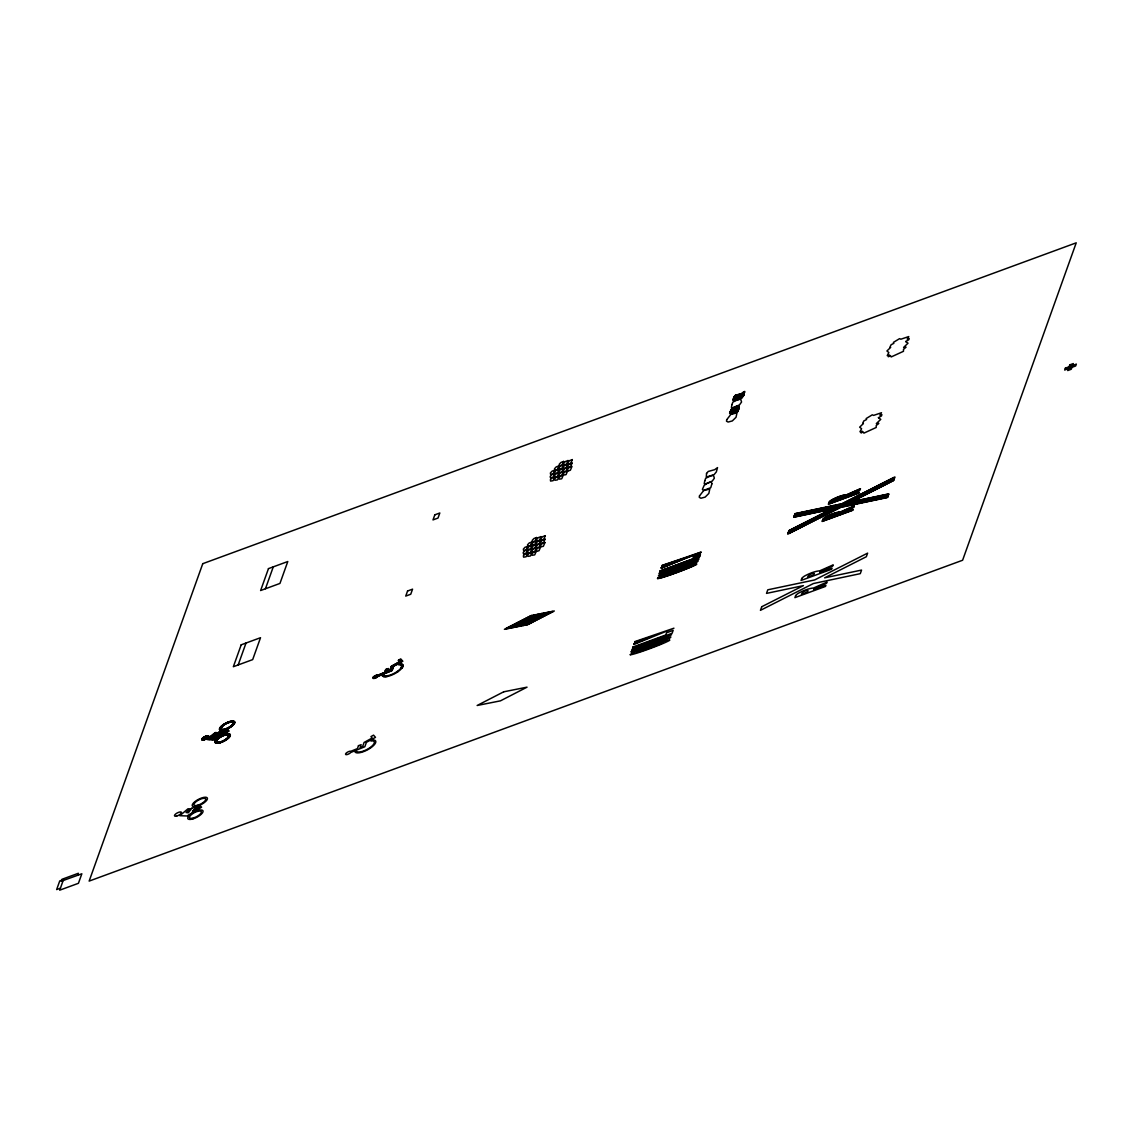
<?xml version="1.0" encoding="UTF-8"?>
<svg xmlns="http://www.w3.org/2000/svg" width="1133" height="1133" viewBox="0 0 1133 1133"><rect width="100%" height="100%" fill="white"/><g stroke="black" fill="none" stroke-linecap="round" stroke-linejoin="round"><path stroke-width="1.5" d="M743.531 395.729L744.735 391.409L741.86 393.519L735.444 395.247L733.745 397.244L733.504 400.884L741.294 398.419L743.531 395.729L737.824 394.666M737.965 411.491L739.07 407.597L738.546 405.713L731.38 409.169L729.624 413.12L730.771 414.253L737.965 411.491L730.898 410.245M630.217 654.662L630.869 654.081A32.475 11.273 -27.6 0 1 636.364 651.503A80.202 27.829 -27.6 0 1 642.269 649.082A157.402 54.611 -27.6 0 1 650.469 645.966A107.578 37.318 -27.6 0 1 657.692 643.374A92.722 32.163 -27.6 0 1 664.278 641.25A32.475 11.273 -27.6 0 1 669.32 639.961L669.631 639.961M657.48 578.481L658.131 577.901A32.475 11.273 -27.6 0 1 663.626 575.323A80.202 27.829 -27.6 0 1 669.532 572.901A157.402 54.611 -27.6 0 1 677.732 569.786A107.578 37.318 -27.6 0 1 684.955 567.194A92.722 32.163 -27.6 0 1 691.541 565.084A32.475 11.273 -27.6 0 1 696.583 563.781L695.775 563.951M669.66 640.202L669.051 640.683A32.475 11.273 -27.6 0 1 663.556 643.261A80.202 27.829 -27.6 0 1 657.65 645.683A157.402 54.611 -27.6 0 1 641.335 651.687A80.202 27.829 -27.6 0 1 635.655 653.514A32.475 11.273 -27.6 0 1 630.614 654.803L630.316 654.817M77.653 875.186L78.333 873.288L61.947 879.307L61.267 881.205L81.845 873.784L78.432 883.301L59.723 890.17L63.476 879.562L59.737 880.936L56.65 889.575L60.389 888.201M238.171 664.944L246.017 643.034M265.434 588.763L273.28 566.854M698.594 559.291L698.849 558.555L659.42 573.043L659.151 573.765L678.879 566.528L658.372 575.946L697.815 561.458L698.07 560.736L677.945 568.129L698.594 559.291L697.475 559.065M840.87 497.175A4.447 1.544 -27.6 0 0 836.097 498.973L834.837 500.956L840.955 498.704L841.352 497.614A2.181 0.751 -27.6 0 0 840.559 497.175M838.661 515.416L835.191 514.807L834.809 515.883L828.69 518.135L829.951 516.152A4.447 1.544 -27.6 0 1 834.724 514.354M858.913 493.053L859.31 491.963L847.073 496.452L847.47 495.362L860.089 489.782L860.471 488.691L847.017 494.639A18.737 6.501 -27.6 0 0 833.406 499.044A5.467 1.898 -27.6 0 0 829.229 501.99A9.546 3.314 -27.6 0 0 829.016 502.358L828.336 504.284L858.913 493.053L857.299 492.699M1068.192 368.735L1068.858 366.851M1072.158 367.276L1072.838 365.407M391.352 666.275L389.894 670.311L387.373 671.331L388.392 668.527L385.744 669.49L384.682 672.421L378.139 675.084A3.116 1.076 -27.6 0 0 373.918 676.543A3.116 1.076 -27.6 0 0 373.748 678.469A3.116 1.076 -27.6 0 0 378.025 676.288L392.089 670.566L393.675 666.176L402.753 661.176L400.813 658.967L398.221 660.426L399.453 661.814L391.352 666.275L393.151 667.634M399.921 664.689L398.858 663.896L398.051 664.703A10.084 3.498 -27.6 0 1 397.329 671.43L397.669 671.911M696.738 564.234L696.313 564.503A32.475 11.273 -27.6 0 1 690.818 567.081A80.202 27.829 -27.6 0 1 684.913 569.502A157.402 54.611 -27.6 0 1 668.612 575.507A80.202 27.829 -27.6 0 1 662.918 577.334A32.475 11.273 -27.6 0 1 657.876 578.637L657.579 578.637M227.917 730.077L219.675 734.92L224.844 730.658L219.08 732.06L215.582 736.62L213.344 736.337L217.423 732.654L215.242 732.612L207.084 739.523L214.25 739.792L228.866 731.026L228.045 730.204M840.658 507.357L787.718 534.153L788.993 530.556L830.701 509.453L793.766 517.229L795.054 513.631L841.946 503.76L894.886 476.965L893.597 480.548L851.889 501.664L888.824 493.889L887.536 497.486L840.658 507.357L832.047 505.842M743.786 391.876L744.565 392.018M743.276 392.174L744.466 392.386M742.936 392.5L744.367 392.74M742.597 392.825L744.268 393.109M742.257 393.137L744.154 393.477M741.903 393.463L744.055 393.831M741.237 393.732L743.956 394.199M740.486 393.987L743.857 394.567M739.622 394.213L743.758 394.921M738.73 394.44L743.659 395.29M736.932 394.893L743.319 395.998M736.011 395.12L743.036 396.323M735.345 395.375L742.766 396.663M735.062 395.714L742.483 396.989M734.765 396.04L742.2 397.329M734.481 396.38L741.931 397.655M734.198 396.706L741.648 397.995M733.915 397.046L741.379 398.334M733.717 397.386L740.784 398.604M733.632 397.754L740.061 398.858M733.547 398.122L739.339 399.128M733.462 398.49L738.631 399.382M733.377 398.858L737.909 399.637M733.292 399.213L737.201 399.892M733.207 399.581L736.422 400.147M733.122 399.949L735.529 400.374M733.249 400.36L734.637 400.6M737.456 406.039L738.702 406.251M736.662 406.28L738.815 406.662M735.855 406.52L738.928 407.059M735.048 406.775L739.042 407.455M734.481 407.044L739.013 407.838M734.028 407.356L738.9 408.192M733.589 407.653L738.801 408.56M733.15 407.965L738.702 408.928M732.697 408.262L738.589 409.282M732.258 408.574L738.489 409.65M731.819 408.871L738.39 410.019M731.38 409.183L738.277 410.373M731.224 409.537L738.178 410.741M731.054 409.891L738.079 411.109M730.743 410.599L737.3 411.732M730.587 410.953L736.592 411.987M730.431 411.307L735.898 412.256M730.275 411.661L735.19 412.511M730.119 412.015L734.481 412.766M729.949 412.37L733.773 413.035M729.794 412.724L733.108 413.29M729.638 413.078L732.442 413.559M730.034 413.531L731.791 413.828M893.625 477.588L894.588 477.758M892.677 478.069L894.376 478.367M891.728 478.565L894.164 478.976M890.765 479.047L893.937 479.585M889.816 479.528L893.725 480.208M888.853 480.01L893.186 480.76M887.904 480.491L892.237 481.242M886.955 480.973L891.289 481.723M885.992 481.454L890.326 482.205M885.043 481.936L889.377 482.686M884.08 482.431L888.414 483.168M883.131 482.913L887.465 483.664M882.182 483.394L886.516 484.145M881.219 483.876L885.553 484.627M880.27 484.358L884.604 485.108M879.307 484.839L883.641 485.59M878.358 485.321L882.692 486.071M877.409 485.802L881.743 486.553M876.446 486.284L880.78 487.034M875.497 486.779L879.831 487.516M874.534 487.261L878.868 488.011M873.585 487.742L877.919 488.493M872.637 488.224L876.956 488.974M871.674 488.705L876.007 489.456M870.725 489.187L875.058 489.938M869.762 489.668L874.095 490.419M868.813 490.15L873.146 490.901M859.395 489.173L860.259 489.329M867.85 490.646L872.183 491.382M887.847 494.101L888.697 494.243M858.332 489.64L859.82 489.895M866.901 491.127L871.235 491.878M886.148 494.455L888.47 494.852M857.284 490.107L858.772 490.362M865.952 491.609L870.286 492.359M884.462 494.809L888.258 495.461M856.222 490.575L857.723 490.83M864.989 492.09L869.323 492.841M882.763 495.163L888.045 496.07M855.174 491.042L856.661 491.297M864.04 492.572L868.374 493.322M881.077 495.518L887.819 496.679M854.126 491.51L855.613 491.764M863.077 493.053L867.411 493.804M879.392 495.872L887.606 497.288M853.064 491.977L854.551 492.232M862.128 493.535L866.462 494.285M877.693 496.226L886.36 497.727M852.016 492.444L853.503 492.699M856.095 493.138L857.837 493.45M861.179 494.016L865.513 494.767M876.007 496.58L884.675 498.081M850.954 492.897L852.455 493.167M854.891 493.577L856.647 493.889M860.216 494.498L864.55 495.248M874.322 496.948L882.989 498.435M849.906 493.365L851.393 493.634M853.687 494.03L855.443 494.328M859.267 494.994L863.601 495.744M872.622 497.302L881.29 498.803M848.858 493.832L850.345 494.087M852.498 494.47L854.24 494.767M858.304 495.475L862.638 496.226M870.937 497.656L879.605 499.157M847.796 494.3L849.283 494.554M851.294 494.909L853.05 495.206M857.355 495.957L861.689 496.707M869.238 498.01L877.905 499.511M846.379 494.71L848.235 495.022M850.09 495.348L851.846 495.645M856.406 496.438L860.74 497.189M867.552 498.364L876.22 499.865M844.425 495.008L847.399 495.532M848.886 495.787L850.642 496.084M855.443 496.92L859.777 497.67M865.867 498.718L874.534 500.219M842.81 495.39L847.187 496.141M847.696 496.226L849.438 496.537M854.494 497.401L858.828 498.152M864.167 499.072L872.835 500.574M841.38 495.787L848.249 496.976M853.531 497.883L857.865 498.633M862.482 499.441L871.15 500.928M840.063 496.212L847.045 497.415M852.582 498.364L856.916 499.115M860.797 499.795L869.464 501.282M838.831 496.636L845.841 497.854M851.634 498.86L855.967 499.596M859.097 500.149L867.765 501.65M837.684 497.09L839.454 497.401M841.309 497.713L844.637 498.293M850.671 499.341L855.004 500.092M857.412 500.503L866.079 502.004M836.579 497.543L838.208 497.826M841.097 498.322L843.448 498.732M849.722 499.823L854.055 500.574M855.712 500.857L864.38 502.358M835.531 498.01L837.216 498.308M840.488 498.874L842.244 499.171M848.759 500.304L853.092 501.055M854.027 501.211L862.695 502.712M834.525 498.492L836.352 498.803M839.298 499.313L841.04 499.611M847.81 500.786L861.009 503.066M833.548 498.973L835.644 499.327M838.094 499.752L839.85 500.064M846.861 501.268L859.31 503.42M832.585 499.455L835.219 499.908M836.89 500.191L838.647 500.503M845.898 501.749L857.624 503.774M831.707 499.95L834.993 500.517M835.687 500.63L837.443 500.942M844.949 502.231L855.925 504.143M830.928 500.46L836.239 501.381M843.986 502.726L854.24 504.497M830.234 500.984L835.049 501.82M843.037 503.208L852.554 504.851M829.639 501.537L833.846 502.259M842.088 503.689L850.855 505.205M829.158 502.103L832.642 502.698M840.502 504.058L849.169 505.559M853.39 506.295L854.14 506.423M828.903 502.698L831.438 503.137M838.817 504.412L847.484 505.913M852.342 506.748L853.829 507.017M828.676 503.307L830.248 503.59M837.117 504.766L845.785 506.267M851.28 507.216L852.767 507.485M835.432 505.134L844.099 506.621M850.232 507.683L851.719 507.938M833.732 505.488L842.4 506.989M849.169 508.151L850.671 508.405M848.121 508.618L849.608 508.873M830.362 506.196L839.737 507.811M847.073 509.085L848.56 509.34M851.308 509.822L852.823 510.077M828.662 506.55L838.774 508.306M846.011 509.553L847.498 509.808M850.118 510.261L851.86 510.558M826.977 506.904L837.825 508.788M844.963 510.02L846.45 510.275M848.914 510.7L850.671 510.997M825.291 507.258L836.876 509.269M843.901 510.487L845.402 510.742M847.711 511.139L849.467 511.45M823.592 507.626L835.913 509.751M842.853 510.955L844.34 511.21M846.507 511.578L848.263 511.889M821.907 507.981L834.964 510.232M841.791 511.422L843.292 511.677M845.317 512.017L847.059 512.328M820.207 508.335L828.874 509.836M829.668 509.963L834.001 510.714M840.573 511.847L842.23 512.144M844.113 512.47L845.869 512.767M818.522 508.689L827.189 510.19M828.719 510.445L833.052 511.195M838.519 512.144L841.281 512.626M842.91 512.909L844.666 513.207M816.836 509.043L825.504 510.544M827.77 510.941L832.104 511.677M836.876 512.513L841.068 513.235M841.72 513.348L843.462 513.646M815.137 509.397L823.804 510.898M826.807 511.422L831.14 512.173M835.418 512.909L842.258 514.085M813.452 509.751L822.119 511.252M825.858 511.904L830.192 512.654M834.086 513.32L841.068 514.524M811.766 510.105L820.434 511.606M824.895 512.385L829.229 513.136M832.854 513.759L839.865 514.977M810.067 510.473L818.734 511.96M823.946 512.867L828.28 513.617M831.693 514.212L833.52 514.524M808.381 510.827L817.049 512.328M822.997 513.348L827.331 514.099M830.588 514.665L832.217 514.949M834.979 515.416L837.471 515.855M806.682 511.181L815.349 512.683M822.034 513.83L826.368 514.58M829.526 515.133L831.197 515.416M834.511 515.997L836.267 516.294M804.996 511.535L813.664 513.037M821.085 514.311L825.419 515.062M828.506 515.6L830.319 515.912M833.307 516.436L835.063 516.733M803.311 511.889L811.979 513.391M820.122 514.807L824.456 515.543M827.543 516.082L829.583 516.436M832.118 516.875L833.86 517.172M801.612 512.243L810.279 513.745M819.173 515.288L823.507 516.039M826.566 516.563L829.101 517.002M830.914 517.314L832.67 517.611M799.926 512.598L808.594 514.099M818.224 515.77L822.558 516.521M825.674 517.059L828.874 517.611M829.71 517.753L831.466 518.05M798.241 512.966L806.908 514.453M817.261 516.251L821.595 517.002M824.881 517.569L830.262 518.503M796.541 513.32L805.209 514.821M816.312 516.733L820.646 517.484M824.187 518.093L829.059 518.942M795.026 513.702L803.524 515.175M815.349 517.215L819.683 517.965M823.564 518.631L827.869 519.381M794.814 514.311L801.824 515.529M814.4 517.696L818.734 518.447M823.068 519.169A5.467 1.898 -27.6 0 1 827.246 516.223A18.737 6.501 -27.6 0 1 840.87 511.819L854.324 505.87L853.942 506.961L841.309 512.541L840.927 513.631L853.163 509.142L852.767 510.232L822.176 521.463L822.841 519.622A9.546 3.314 -27.6 0 1 823.068 519.169L826.665 519.82M794.601 514.92L800.139 515.883M813.452 518.178L817.785 518.928M822.785 519.792L825.461 520.259M794.375 515.529L798.453 516.237M812.488 518.659L816.822 519.41M822.558 520.401L824.272 520.698M794.162 516.138L796.754 516.591M811.54 519.155L815.873 519.891M822.346 521.024L823.068 521.138M793.936 516.761L795.069 516.945M810.577 519.636L814.91 520.387M809.628 520.118L813.961 520.868M808.679 520.599L813.012 521.35M807.716 521.081L812.049 521.831M806.767 521.562L811.101 522.313M805.804 522.044L810.137 522.795M804.855 522.525L809.189 523.276M803.892 523.021L808.226 523.758M802.943 523.503L807.277 524.253M801.994 523.984L806.328 524.735M801.031 524.466L805.365 525.216M800.082 524.947L804.416 525.698M799.119 525.429L803.453 526.179M798.17 525.91L802.504 526.661M797.221 526.392L801.555 527.142M796.258 526.873L800.592 527.624M795.309 527.369L799.643 528.12M794.346 527.851L798.68 528.601M793.397 528.332L797.731 529.083M792.449 528.814L796.782 529.564M791.485 529.295L795.819 530.046M790.537 529.777L794.87 530.527M789.574 530.258L793.907 531.009M788.908 530.796L792.958 531.49M788.695 531.405L792.009 531.972M788.483 532.014L791.046 532.468M788.256 532.623L790.098 532.949M788.044 533.232L789.135 533.431M700.152 552.394L701.001 552.55M698.962 552.833L700.123 553.046M697.758 553.272L698.919 553.485M696.554 553.725L697.73 553.924M695.35 554.164L696.526 554.363M698.863 554.759L700.137 554.986M694.161 554.604L695.322 554.802M697.659 555.212L699.911 555.595M692.957 555.043L694.132 555.241M696.469 555.652L699.698 556.204M691.753 555.482L692.929 555.68M695.265 556.091L699.472 556.813M690.564 555.921L691.725 556.119M694.062 556.53L698.735 557.337M689.36 556.36L690.521 556.572M693.665 557.11L697.531 557.776M688.156 556.799L689.331 557.011M693.438 557.719L696.342 558.215M686.952 557.252L688.128 557.45M693.226 558.328L695.138 558.654M685.706 557.677L686.924 557.889M692.773 558.895L693.934 559.107M696.271 559.504L697.56 559.73M684.417 558.102L685.748 558.328M691.569 559.334L692.745 559.546M695.081 559.943L696.483 560.184M683.114 558.527L684.629 558.781M690.365 559.773L691.541 559.985M693.878 560.382L695.407 560.651M681.825 558.951L683.511 559.249M689.176 560.226L690.337 560.424M692.674 560.821L694.331 561.118M696.186 561.43L697.347 561.628M680.536 559.376L682.392 559.702M687.972 560.665L689.133 560.863M691.47 561.274L693.254 561.571M694.982 561.869L696.144 562.081M679.234 559.801L681.273 560.155M686.768 561.104L687.943 561.302M690.28 561.713L692.164 562.039M693.778 562.308L694.954 562.52M677.945 560.226L680.14 560.608M685.564 561.543L686.74 561.741M689.076 562.152L691.088 562.492M692.575 562.761L693.75 562.959M676.656 560.651L679.021 561.062M684.374 561.982L685.536 562.18M687.873 562.591L690.011 562.959M691.385 563.2L692.546 563.398M675.353 561.076L677.902 561.515M683.171 562.421L684.332 562.634M686.669 563.03L688.935 563.427M690.181 563.639L691.357 563.837M694.203 564.333L696.044 564.645M674.064 561.501L675.339 561.727M675.707 561.784L676.783 561.968M681.967 562.86L683.142 563.073M685.479 563.469L687.858 563.88M688.977 564.078L690.153 564.276M692.73 564.73L695.081 565.126M672.775 561.926L674.05 562.138M674.588 562.237L675.665 562.421M680.763 563.299L681.939 563.512M684.275 563.908L686.782 564.347M687.788 564.517L688.949 564.716M691.342 565.14L694.09 565.608M671.472 562.35L672.761 562.563M673.469 562.69L674.532 562.874M679.573 563.752L680.735 563.951M683.072 564.347L685.706 564.801M686.584 564.956L687.745 565.155M689.997 565.551L693.07 566.089M670.184 562.775L671.472 562.988M672.336 563.143L673.413 563.328M678.37 564.192L679.545 564.39M681.882 564.801L684.629 565.268M685.38 565.395L686.556 565.608M688.68 565.976L692.036 566.557M668.895 563.2L670.169 563.413M671.218 563.597L672.294 563.781M677.166 564.631L678.341 564.829M680.678 565.24L683.553 565.735M684.176 565.834L685.352 566.047M687.377 566.387L688.921 566.656M689.756 566.812L690.988 567.01M667.592 563.625L668.881 563.837M670.099 564.05L671.175 564.234M675.976 565.07L677.137 565.268M679.474 565.679L682.463 566.188M682.987 566.288L684.148 566.486M686.088 566.812L687.504 567.067M688.751 567.279L689.898 567.477M666.303 564.05L667.592 564.262M668.98 564.503L670.056 564.701M674.772 565.509L675.934 565.707M678.27 566.118L681.386 566.656M681.783 566.727L682.944 566.925M684.814 567.251L686.173 567.477M687.703 567.746L688.807 567.93M665.014 564.475L666.289 564.687M667.861 564.956L668.937 565.155M673.569 565.948L674.744 566.146M677.081 566.557L680.31 567.123M680.579 567.166L681.754 567.364M683.567 567.675L684.87 567.902M686.626 568.214L687.703 568.398M663.711 564.9L665 565.112M666.728 565.424L667.804 565.608M672.365 566.387L673.54 566.599M675.877 566.996L680.551 567.803M682.321 568.115L683.596 568.327M685.522 568.667L686.584 568.851M662.423 565.325L663.711 565.537M665.609 565.877L666.686 566.061M671.175 566.826L672.336 567.038M674.673 567.435L675.849 567.647M676.16 567.69L679.347 568.242M681.103 568.554L682.335 568.766A79.763 27.674 -27.6 0 1 686.626 567.336A27.688 9.602 -27.6 0 1 690.082 566.358L689.955 566.712A27.688 9.602 -27.6 0 1 686.258 568.369A68.901 23.906 -27.6 0 1 682.349 569.927A136.257 47.274 -27.6 0 1 671.472 573.921A68.901 23.906 -27.6 0 1 667.677 575.196A27.688 9.602 -27.6 0 1 664.221 576.173L664.349 575.819A27.688 9.602 -27.6 0 1 668.045 574.162A68.901 23.906 -27.6 0 1 671.954 572.59A136.257 47.274 -27.6 0 1 677.407 570.536A92.807 32.206 -27.6 0 1 682.222 568.808M684.403 569.12L685.451 569.304M664.49 566.33L665.567 566.514M669.971 567.279L671.133 567.477M673.469 567.874L674.645 568.086M675.084 568.157L678.157 568.681M679.885 568.993L681.103 569.191M683.27 569.573L684.304 569.757M663.371 566.783L664.448 566.967M668.767 567.718L669.943 567.916M672.28 568.327L673.441 568.525M674.008 568.624L676.953 569.134M678.695 569.432L679.871 569.63M682.123 570.026L683.142 570.196M662.253 567.236L663.329 567.421M667.564 568.157L668.739 568.355M671.076 568.766L672.251 568.964M672.931 569.078L675.75 569.573M677.506 569.871L678.667 570.069M680.947 570.466L681.981 570.65M661.318 567.718L662.196 567.874M666.374 568.596L667.535 568.794M669.872 569.205L671.048 569.403M671.855 569.545L674.546 570.012M676.316 570.31L677.477 570.508M679.786 570.919L680.82 571.089M665.17 569.035L666.331 569.233M668.682 569.644L669.844 569.842M670.778 570.012L673.356 570.451M675.126 570.763L676.274 570.961M678.596 571.358L679.644 571.542M663.966 569.474L665.142 569.672M667.479 570.083L668.64 570.281M669.702 570.466L672.152 570.89M673.951 571.202L675.084 571.4M677.407 571.797L678.455 571.981M662.777 569.913L663.938 570.126M666.275 570.522L667.45 570.72M668.626 570.933L670.948 571.329M672.775 571.641L673.908 571.839M676.203 572.236L677.265 572.42M661.573 570.352L662.734 570.565M665.071 570.961L666.246 571.174M667.549 571.386L669.745 571.768M671.614 572.094L672.747 572.292M674.999 572.675L676.061 572.859M660.369 570.805L661.545 571.004M663.881 571.4L665.043 571.613M666.473 571.853L668.555 572.207M670.453 572.547L671.586 572.746M673.781 573.114L674.857 573.298M662.678 571.853L663.839 572.052M665.397 572.321L667.351 572.661M669.306 573.001L670.439 573.185M672.549 573.553L673.639 573.737M661.474 572.292L662.649 572.491M664.32 572.774L666.147 573.1M668.173 573.44L669.32 573.638M671.303 573.992L672.421 574.176M660.27 572.731L661.445 572.93M663.244 573.241L664.958 573.539M667.054 573.893L668.201 574.105M670.042 574.417L671.175 574.615M659.349 573.213L660.242 573.369M662.168 573.709L663.754 573.978M665.935 574.36L667.11 574.558M668.753 574.842L669.929 575.04M661.091 574.162L662.55 574.417M664.844 574.813L666.048 575.026M667.45 575.267L668.682 575.479M660.015 574.629L661.346 574.856M663.754 575.281L665.029 575.493M666.077 575.677L667.408 575.904M658.953 575.097L660.157 575.295M662.692 575.734L664.136 575.989M664.618 576.074L666.119 576.329M661.644 576.201L664.802 576.754M660.638 576.683L663.471 577.164M659.633 577.15L662.097 577.575M658.67 577.632L660.652 577.972M657.777 578.127L659.109 578.354M552.012 611.438L553.06 611.622M549.958 611.848L551.955 612.188M547.905 612.259L550.836 612.755M545.851 612.656L549.732 613.335M543.812 613.066L548.627 613.902M541.758 613.477L547.522 614.468M539.705 613.888L546.403 615.049M537.651 614.298L545.299 615.616M535.612 614.709L544.194 616.182M533.558 615.106L543.075 616.763M531.504 615.516L541.971 617.329M530.145 616.055L540.866 617.896M529.04 616.621L539.761 618.476M527.936 617.188L538.642 619.043M526.831 617.754L537.538 619.609M525.712 618.335L536.433 620.19M524.607 618.901L535.314 620.757M523.503 619.468L534.209 621.323M522.384 620.048L533.105 621.904M521.279 620.615L532 622.47M520.174 621.181L530.881 623.037M519.07 621.762L529.777 623.603M517.951 622.329L528.672 624.184M516.846 622.895L527.411 624.722M515.742 623.476L525.372 625.133M514.623 624.042L523.319 625.543M513.518 624.609L521.265 625.954M512.413 625.189L519.211 626.365M511.309 625.756L517.172 626.761M510.19 626.322L515.118 627.172M509.085 626.903L513.065 627.583M507.981 627.47L511.011 627.994M506.876 628.036L508.972 628.404M505.757 628.603L506.918 628.815M232.421 721.055L234.12 721.339M231.09 721.197L234.616 721.806A8.469 2.932 -27.6 0 1 224.532 729.978L219.49 729.114M230.126 721.424L234.729 722.217M229.305 721.65L234.729 722.599M228.569 721.905L230.254 722.203M232.959 722.712A6.586 2.28 -27.6 0 1 225.099 729.043A6.586 2.28 -27.6 0 1 223.3 725.517A6.586 2.28 -27.6 0 1 232.959 722.712L234.63 722.953M227.875 722.174L229.305 722.415M233.058 723.066L234.489 723.321M227.237 722.443L228.512 722.67M233.001 723.435L234.29 723.661M226.628 722.712L227.818 722.925M232.874 723.803L234.064 724.001M226.048 722.996L227.167 723.194M232.69 724.143L233.809 724.341M225.495 723.293L226.572 723.477M232.449 724.483L233.525 724.667M224.971 723.576L226.005 723.76M232.18 724.823L233.214 725.007M224.476 723.874L225.481 724.044M231.883 725.148L232.874 725.318M223.994 724.171L224.971 724.341M231.543 725.474L232.52 725.644M223.527 724.469L224.504 724.638M231.189 725.8L232.152 725.956M223.088 724.78L224.051 724.95M230.792 726.111L231.755 726.281M222.677 725.092L223.64 725.247M230.381 726.423L231.344 726.579M222.266 725.403L223.229 725.559M229.942 726.72L230.92 726.89M221.884 725.715L222.861 725.885M229.489 727.032L230.466 727.202M221.516 726.026L222.521 726.196M228.993 727.329L229.999 727.499M221.176 726.352L222.195 726.522M228.484 727.613L229.503 727.797M220.864 726.678L221.912 726.862M227.931 727.896L228.993 728.08M220.567 727.004L221.657 727.202M227.351 728.179L228.455 728.377M220.284 727.344L221.445 727.542M226.742 728.462L227.889 728.661M220.043 727.683L221.275 727.896M226.062 728.717L227.294 728.93M219.844 728.023L221.19 728.264M225.311 728.972L226.671 729.213M219.675 728.377L221.218 728.646M224.461 729.213L226.005 729.482M219.547 728.746L221.516 729.085M223.328 729.397L225.297 729.737M227.266 730.459L228.512 730.672M219.547 729.496L223.626 730.204M226.77 730.757L228.753 731.097M219.802 729.921L222.535 730.403M226.274 731.04L228.257 731.394M223.569 730.955L224.49 731.125M225.764 731.337L227.761 731.691M222.663 731.182L224.221 731.451M225.269 731.635L227.266 731.975M221.742 731.408L223.966 731.791M224.759 731.932L226.77 732.272M220.836 731.635L223.711 732.13M224.263 732.23L226.274 732.569M219.915 731.847L223.456 732.47M223.768 732.513L225.793 732.867M219.051 732.088L225.297 733.164M218.796 732.428L222.096 732.994M222.762 733.108L224.801 733.462M227.124 733.858L230.112 734.382M218.542 732.754L221.133 733.207M222.252 733.405L224.306 733.759M226.076 734.057L230.325 734.793M215.511 732.612L217.139 732.895M218.287 733.093L220.737 733.518M221.756 733.702L223.81 734.057M225.198 734.297L230.367 735.19M214.916 732.895L216.785 733.221M218.018 733.433L220.482 733.858M221.247 733.986L223.314 734.354M224.433 734.538L226.303 734.864M228.427 735.232L230.296 735.558M214.534 733.207L216.431 733.547M217.763 733.773L220.227 734.198M220.751 734.283L222.819 734.651M223.725 734.807L225.24 735.062M228.654 735.657L230.169 735.912M214.165 733.533L216.077 733.858M217.508 734.113L219.972 734.538M220.255 734.581L222.337 734.935M223.059 735.062L224.405 735.303M228.654 736.039L229.999 736.266M213.783 733.844L215.723 734.184M217.253 734.439L221.841 735.232M222.436 735.345L223.668 735.558M228.554 736.393L229.787 736.606M213.415 734.156L215.369 734.496M216.998 734.779L221.346 735.529M221.856 735.614L223.003 735.813M228.399 736.747L229.532 736.946M213.046 734.481L215.015 734.821M216.729 735.119L220.85 735.827M221.289 735.912L222.38 736.096M228.172 737.101L229.263 737.286M212.664 734.793L214.661 735.147M216.474 735.459L220.354 736.124M220.751 736.195L221.799 736.379M227.917 737.427L228.965 737.611M212.296 735.119L214.307 735.459M216.219 735.784L219.859 736.422M220.241 736.492L221.261 736.662M227.634 737.767L228.639 737.937M211.928 735.43L213.967 735.784M215.964 736.124L219.377 736.719M219.76 736.79L220.751 736.96M227.308 738.093L228.299 738.263M211.545 735.742L213.613 736.096M215.709 736.464L218.881 737.016M219.278 737.087L220.255 737.257M226.954 738.404L227.931 738.574M211.177 736.068L218.386 737.314M218.839 737.385L219.802 737.555M226.586 738.73L227.549 738.9M207.325 735.784L208.599 735.997M210.795 736.379L217.89 737.611M218.4 737.696L219.363 737.866M226.189 739.042L227.152 739.212M206.362 735.997L208.741 736.408M210.426 736.691L217.394 737.895M217.989 738.008L218.952 738.164M225.764 739.353L226.727 739.509M205.625 736.252L208.628 736.762M210.058 737.016L216.899 738.192M217.593 738.319L218.57 738.489M225.311 739.651L226.288 739.821M205.002 736.521L208.43 737.116M209.676 737.328L216.403 738.489M217.224 738.631L218.202 738.801M224.844 739.948L225.821 740.118M204.436 736.804L208.146 737.441M209.308 737.64L215.921 738.787M216.87 738.957L217.876 739.127M224.334 740.246L225.34 740.415M203.926 737.101L207.821 737.767M208.925 737.965L215.426 739.084M216.545 739.283L217.564 739.452M223.81 740.529L224.844 740.713M203.458 737.399L207.452 738.093M208.557 738.277L214.93 739.382M216.233 739.608L217.295 739.792M223.243 740.826L224.32 741.01M203.048 737.71L207.042 738.404M208.189 738.603L214.434 739.679M215.936 739.934L217.054 740.132M222.649 741.095L223.768 741.294M202.665 738.022L206.588 738.702M207.806 738.914L212.508 739.722M215.681 740.274L216.87 740.472M222.011 741.364L223.187 741.577M202.34 738.348L206.079 738.999M207.438 739.226L209.718 739.622M215.454 740.614L216.729 740.84M221.303 741.633L222.592 741.846M202.056 738.674L205.526 739.283M215.256 740.968L216.686 741.209M220.524 741.874L221.941 742.115M201.83 739.028L204.917 739.552M215.114 741.322L216.785 741.605M219.59 742.101L221.261 742.384M201.716 739.382L204.195 739.821M215.015 741.69L217.451 742.101M218.088 742.214L220.524 742.639M201.787 739.778L203.289 740.033M215.001 742.058L219.703 742.88M215.114 742.469L218.754 743.092M215.539 742.922L217.494 743.262M400.006 659.42L402.527 661.304M399.326 659.803L401.833 661.686M398.646 660.185L401.153 662.054M399.071 661.389L400.473 662.437M398.873 662.125L399.779 662.819M401.124 663.811L403.065 665.269M398.193 662.508L399.099 663.187M399.85 663.754L403.008 666.119M397.513 662.89L398.419 663.57M401.62 665.977L402.753 666.827M396.819 663.258L397.725 663.938M401.549 666.813L402.413 667.45M396.139 663.641L397.046 664.32M401.266 667.479L402.003 668.031M395.459 664.009L396.366 664.689M394.766 664.391L395.672 665.071M394.086 664.759L394.992 665.453M393.406 665.142L394.312 665.822M392.712 665.524L393.661 666.232M392.032 665.892L393.406 666.926M391.097 666.969L392.896 668.328M390.843 667.677L392.641 669.036M390.588 668.371L392.4 669.73M390.333 669.079L392.145 670.424M390.078 669.773L391.466 670.821M389.71 670.382L390.701 671.133M386.806 669.107L387.883 669.915M388.931 670.694L389.936 671.444M386.013 669.391L387.628 670.609M388.166 671.005L389.157 671.756M385.574 669.957L388.392 672.067M385.319 670.651L387.628 672.379M385.064 671.359L386.849 672.69M384.823 672.053L386.084 673.016M384.314 672.577L385.319 673.328M383.549 672.889L384.554 673.639M387.359 675.75L388.109 676.302M382.784 673.2L383.775 673.951M386.311 675.849L387.189 676.514M382.019 673.512L383.011 674.262M385.008 675.764L386.211 676.656M381.24 673.823L382.246 674.574M383.096 675.211L385.121 676.741M380.476 674.135L381.467 674.886M382.387 675.58L383.804 676.642M379.711 674.447L380.702 675.197M378.932 674.758L379.937 675.509M378.167 675.084L379.158 675.82M376.992 675.084L378.394 676.146M376.128 675.339L377.771 676.557M375.377 675.65L377.204 677.024M374.683 676.033L376.581 677.449M374.06 676.443L375.887 677.817M373.493 676.911L375.136 678.143M373.012 677.449L374.287 678.398M834.398 514.354A2.181 0.751 -27.6 0 1 835.191 514.793M807.135 590.534A2.181 0.751 -27.6 0 1 807.928 590.973L807.546 592.063L801.428 594.315L802.688 592.318A4.447 1.544 -27.6 0 1 807.461 590.534M813.282 573.355A2.181 0.751 -27.6 0 1 814.075 573.794L813.692 574.884L807.574 577.122L808.835 575.139A4.447 1.544 -27.6 0 1 813.607 573.355M398.915 663.825A11.684 4.05 -27.6 0 1 398.08 671.614A11.684 4.05 -27.6 0 1 382.218 675.679L383.634 674.928A10.084 3.498 -27.6 0 0 397.329 671.43M224.532 729.978A8.469 2.932 -27.6 0 1 222.21 725.446A8.469 2.932 -27.6 0 1 234.63 721.834M878.429 417.709L880.766 419.352L876.333 423.586L878.797 423.331L876.206 425.583L876.206 427.481L863.898 433.132L863.36 432.027L861.009 432.891L862.355 431.276L859.975 431.758L861.576 428.713L859.664 427.169L863.431 423.53L862.638 423.345L863.856 420.909L866.561 419.522L866.15 418.559L872.325 414.805L873.571 415.4L881.488 412.738L879.916 415.216L881.899 414.664L881.446 415.967L878.429 417.709M905.692 341.543L908.029 343.172L903.596 347.42L906.06 347.151L903.483 349.403L903.468 351.301L891.161 356.952L890.623 355.861L888.272 356.711L889.617 355.096L887.238 355.592L888.839 352.533L886.927 350.989L890.694 347.349L889.915 347.165L891.119 344.729L893.824 343.341L893.413 342.378L899.602 338.625L900.834 339.22L908.751 336.572L907.179 339.05L909.162 338.484L908.708 339.787L905.692 341.543M699.486 495.914L699.316 497.387L700.916 498.237L705.137 497.118L708.833 493.45L709.796 489.017L703.635 490.617L699.486 495.914M726.692 419.734L726.508 421.193L728.108 422.043L732.329 420.924L736.039 417.27L736.988 412.823L730.842 414.437L726.692 419.734M527.78 546.205L526.123 550.043L523.573 550.44L523.361 549.094L525.089 547.225L530.258 545.794L531.915 541.956L529.224 542.976L527.496 544.846L527.709 546.191M527.624 549.604L525.981 553.442L523.432 553.839L523.205 552.479L524.933 550.624L527.624 549.604M527.78 552.918L526.123 556.77L523.588 557.153L523.361 555.807L525.089 553.952L527.78 552.918M532.099 545.2L530.442 549.038L527.893 549.434L527.681 548.075L529.408 546.219L532.099 545.2M531.929 548.811L530.286 552.649L527.737 553.046L527.511 551.686L529.238 549.831L531.929 548.811M532.085 552.125L530.428 555.977L527.893 556.36L527.666 555.014L529.394 553.145L532.085 552.125M536.617 537.509L534.96 541.347L532.411 541.744L532.198 540.384L533.926 538.529L536.617 537.509M536.376 540.937L534.719 544.775L532.17 545.171L531.958 543.812L533.685 541.956L536.376 540.937M536.419 544.364L534.762 548.202L532.213 548.599L532 547.239L533.728 545.384L536.419 544.364M536.348 547.735L534.691 551.573L532.142 551.969L531.929 550.61L533.657 548.754L536.348 547.735M536.362 551.02L534.719 554.873L532.17 555.269L531.944 553.91L533.671 552.054L539.011 550.737L540.668 546.899L537.977 547.919L536.249 549.774L536.461 551.134M540.696 540.101L539.039 543.939L536.49 544.336L536.277 542.976L538.005 541.121L540.696 540.101M541.036 536.603L539.379 540.441L536.83 540.838L536.617 539.478L538.345 537.623L541.036 536.603M540.753 543.486L539.096 547.324L536.56 547.721L536.334 546.375L538.062 544.506L540.753 543.486M545.327 535.668L543.67 539.506L541.121 539.903L540.908 538.543L542.636 536.688L545.327 535.668M545.058 539.138L543.415 542.976L540.866 543.373L540.639 542.027L542.367 540.158L545.058 539.138M544.987 542.509L543.33 546.347L540.795 546.743L540.568 545.384L542.296 543.528L544.987 542.509M554.788 470.124L553.145 473.962L550.596 474.359L550.369 472.999L552.097 471.144L554.788 470.124M554.632 473.523L552.989 477.361L550.44 477.758L550.213 476.398L551.955 474.543L554.632 473.523M554.788 476.837L553.145 480.675L550.596 481.072L550.369 479.712L552.097 477.857L557.294 476.568L558.951 472.716L556.261 473.75L554.533 475.605L554.745 476.965M558.923 465.875L557.266 469.713L554.731 470.11L554.504 468.75L556.232 466.895L558.923 465.875M559.107 469.104L557.45 472.957L554.901 473.353L554.688 471.994L556.416 470.138L559.107 469.104M559.093 476.044L557.45 479.882L554.901 480.279L554.674 478.919L556.416 477.064L559.093 476.044M563.625 461.414L561.968 465.266L559.433 465.663L559.206 464.303L560.934 462.448L563.625 461.414M563.384 464.842L561.727 468.694L559.192 469.076L558.966 467.731L560.693 465.875L563.384 464.842M563.427 468.283L561.77 472.121L559.235 472.518L559.008 471.158L560.736 469.303L566.061 467.858L567.704 464.006L565.013 465.04L563.285 466.895L563.512 468.241M563.356 471.64L561.699 475.492L559.164 475.874L558.937 474.529L560.665 472.673L563.356 471.64M563.384 474.939L561.727 478.777L559.178 479.174L558.966 477.829L560.693 475.959L563.384 474.939M568.044 460.522L566.387 464.36L563.852 464.757L563.625 463.397L565.353 461.542L568.044 460.522M567.76 467.405L566.118 471.243L563.568 471.64L563.342 470.28L565.07 468.425L567.76 467.405M567.675 470.804L566.033 474.656L563.483 475.039L563.257 473.693L564.985 471.838L570.352 470.266L571.995 466.428L569.304 467.447L567.576 469.303L567.803 470.662M572.335 459.587L570.678 463.425L568.129 463.822L567.916 462.462L569.644 460.607L572.335 459.587M572.08 463.057L570.423 466.895L567.874 467.292L567.647 465.932L569.389 464.077L572.08 463.057M704.783 480.76L704.216 483.692L705.604 483.975L712.289 481.043L714.356 478.211L713.719 476.072L712.459 475.463L708.578 476.809L705.632 478.367L704.783 480.76M731.975 404.566L731.408 407.512L732.796 407.795L739.495 404.863L741.563 402.017L740.911 399.878L739.651 399.269L735.784 400.629L732.839 402.173L731.975 404.566M706.539 473.438L706.298 477.078L714.102 474.614L716.339 471.923L717.529 467.603L714.654 469.699L708.252 471.441L706.539 473.438M711.878 483.791L710.759 487.686L703.565 490.433L702.418 489.314L704.174 485.363L707.558 483.055L711.354 481.907L711.878 483.791M795.607 595.717L794.913 597.643L825.504 586.412L825.9 585.322L813.664 589.811L814.046 588.721L826.679 583.141L827.062 582.05L813.607 587.999A18.737 6.501 -27.6 0 0 799.983 592.403A5.467 1.898 -27.6 0 0 795.805 595.349A9.546 3.314 -27.6 0 0 795.607 595.717M801.753 578.538L801.059 580.464L831.65 569.233L832.047 568.143L819.81 572.632L820.193 571.542L832.826 565.962L833.208 564.871L819.754 570.82A18.737 6.501 -27.6 0 0 806.13 575.224A5.467 1.898 -27.6 0 0 801.952 578.17A9.546 3.314 -27.6 0 0 801.753 578.538M202.765 563.682L89.153 881.092L962.611 560.24L1076.223 242.83L202.765 563.682M241.202 644.804L233.356 666.714L252.673 659.618L260.519 637.709L241.202 644.804M268.464 568.624L260.618 590.534L279.95 583.438L287.782 561.529L268.464 568.624M407.568 591.001L405.741 596.085L410.741 594.244L412.554 589.16L407.568 591.001M434.831 514.821L433.004 519.905L438.004 518.064L439.816 512.994L434.831 514.821M631.364 651.404L631.109 652.126L670.552 637.638L670.807 636.916L650.682 644.309L671.586 634.735L632.143 649.223L631.888 649.945L651.602 642.708L631.364 651.404M632.922 647.042L632.667 647.764L672.11 633.276L673.144 630.373L666.572 632.795L665.793 634.976L632.922 647.042M634.098 643.771L633.843 644.493L673.937 628.192L634.877 641.59L634.622 642.312L650.795 637.001L634.098 643.771M660.199 570.862L659.93 571.584L699.373 557.11L700.421 554.193L693.835 556.615L693.056 558.796L660.199 570.862M661.36 567.591L661.106 568.327L701.2 552.012L662.139 565.409L661.884 566.146L678.058 560.835L661.36 567.591M761.73 606.736L760.441 610.333L813.395 583.537L860.273 573.666L861.562 570.069L824.626 577.844L866.334 556.728L867.623 553.131L814.669 579.94L767.792 589.811L766.503 593.395L803.439 585.619L761.73 606.736M1065.346 368.154L1064.68 370.024L1075.684 365.973L1076.35 364.104L1065.346 368.154M1069.779 364.868L1067.739 370.548L1071.252 369.259L1073.291 363.58L1069.779 364.868M358.481 745.67L357.419 748.601L350.876 751.264A3.116 1.076 -27.6 0 0 346.656 752.723A3.116 1.076 -27.6 0 0 346.486 754.649A3.116 1.076 -27.6 0 0 350.763 752.468L364.826 746.746L366.412 742.356L375.49 737.356L373.55 735.147L370.958 736.592L372.176 737.994L364.09 742.455L362.631 746.491L360.11 747.511L361.13 744.707L358.481 745.67M191.817 808.24L188.319 812.8L186.081 812.517L190.146 808.835L187.979 808.792L179.821 815.703L186.987 815.972L201.603 807.206L200.654 806.257L192.412 811.101L197.581 806.823L191.817 808.24M371.652 740.005L370.788 740.883A10.084 3.498 -27.6 0 1 370.066 747.61A10.084 3.498 -27.6 0 1 356.371 751.108L354.955 751.845A11.684 4.05 -27.6 0 0 370.817 747.794A11.684 4.05 -27.6 0 0 371.652 740.005M637.086 651.985L636.958 652.353A27.688 9.602 -27.6 0 0 640.414 651.362A68.901 23.906 -27.6 0 0 644.21 650.101A136.257 47.274 -27.6 0 0 655.086 646.107A68.901 23.906 -27.6 0 0 658.981 644.55A27.688 9.602 -27.6 0 0 662.692 642.893L662.805 642.538A27.688 9.602 -27.6 0 0 659.349 643.516A79.763 27.674 -27.6 0 0 654.959 644.989A92.807 32.206 -27.6 0 0 650.144 646.716A136.257 47.274 -27.6 0 0 644.691 648.77A68.901 23.906 -27.6 0 0 640.782 650.342A27.688 9.602 -27.6 0 0 637.086 651.985M530.966 615.63L504.397 629.311L527.737 624.665L554.306 610.984L530.966 615.63M503.703 691.81L477.135 705.491L500.46 700.845L527.029 687.164L503.703 691.81M204.025 739.863A3.909 1.36 -27.6 0 0 208.684 736.11A3.909 1.36 -27.6 0 0 202.949 737.781A3.909 1.36 -27.6 0 0 204.025 739.863M220.071 742.781A8.54 2.96 -27.6 0 0 230.24 734.581A8.54 2.96 -27.6 0 0 217.72 738.22A8.54 2.96 -27.6 0 0 220.071 742.781M220.638 741.846A6.656 2.308 -27.6 0 0 228.583 735.444A6.656 2.308 -27.6 0 0 218.811 738.277A6.656 2.308 -27.6 0 0 220.638 741.846M193.375 818.012A6.656 2.308 -27.6 0 0 201.32 811.625A6.656 2.308 -27.6 0 0 191.548 814.457A6.656 2.308 -27.6 0 0 193.375 818.012M197.836 805.223A6.586 2.28 -27.6 0 0 205.696 798.878A6.586 2.28 -27.6 0 0 196.023 801.697A6.586 2.28 -27.6 0 0 197.836 805.223M197.269 806.158A8.469 2.932 -27.6 0 0 207.353 798.014A8.469 2.932 -27.6 0 0 194.933 801.626A8.469 2.932 -27.6 0 0 197.269 806.158M192.794 818.961A8.54 2.96 -27.6 0 0 202.977 810.761A8.54 2.96 -27.6 0 0 190.457 814.386A8.54 2.96 -27.6 0 0 192.794 818.961M176.762 816.043A3.909 1.36 -27.6 0 0 181.422 812.29A3.909 1.36 -27.6 0 0 175.686 813.961A3.909 1.36 -27.6 0 0 176.762 816.043"/></g></svg>
